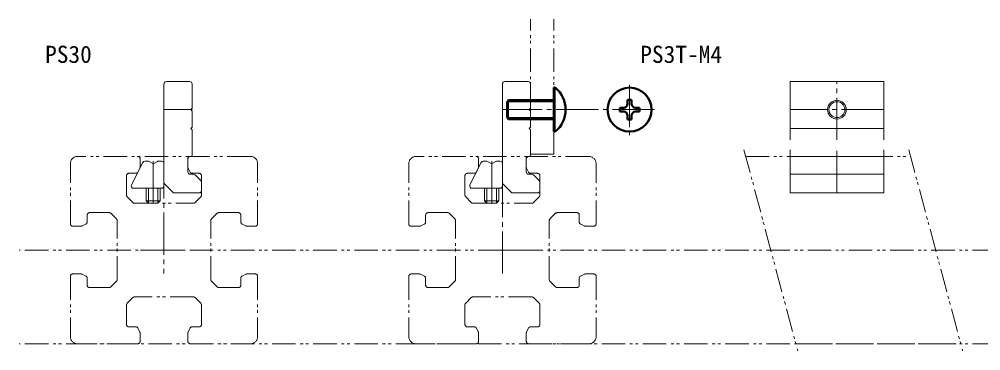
# Model space of a CAD drawing. Units: millimetres on the paper. Extents: x -621 to 258, y -422 to 49.
# Drawn here: x -605.4 to -400, y -265.8 to -194.9 of the extents above; entities that cross this region are included whole.
import ezdxf
from ezdxf.enums import TextEntityAlignment as Align

# ---------------------------------------------------------------- set-up
doc = ezdxf.new("R2010")
doc.units = ezdxf.units.MM
doc.linetypes.add('CHAIN2', pattern=[12, 9, -1, 1, -1])
doc.linetypes.add('DOUBLE_CHAIN1', pattern=[8.8, 5, -1, 0.6, -0.6, 0.6, -1])
for name, color, linetype, lineweight in [('0-0', 7, 'Continuous', 18), ('0-1', 4, 'DOUBLE_CHAIN1', 18), ('0-2', 1, 'Continuous', 40)]:
    doc.layers.add(name, color=color, linetype=linetype, lineweight=lineweight)
doc.styles.add('ＭＳ ゴシック', font='')
doc.styles.get('ＭＳ ゴシック').set_extended_font_data('MS Gothic')

msp = doc.modelspace()

# ---------------------------------------------------------------- linework, layer by layer
at = {"layer": '0-0'}
for p, q in [((-574.5, -208.747), (-574.5, -230.547)), ((-569, -208.247), (-574, -208.247)), ((-568.5, -213.947), (-568.5, -208.747)), ((-502.209, -208.747), (-502.209, -230.547)), ((-496.709, -208.247), (-501.709, -208.247)), ((-420.757, -208.247), (-440.757, -208.247)), ((-440.757, -208.247), (-440.757, -220.698)), ((-420.757, -220.698), (-420.757, -208.247)), ((-568.5, -223.947), (-568.5, -218.552)), ((-440.757, -218.247), (-420.757, -218.247)), ((-440.757, -222.806), (-440.757, -232.047)), ((-420.757, -232.047), (-420.757, -222.806)), ((-579.038, -225.524), (-581.438, -230.324)), ((-577.934, -225.247), (-578.591, -225.247)), ((-577.05, -225.68), (-577.684, -225.314)), ((-575.916, -225.314), (-576.55, -225.68)), ((-575, -225.247), (-575.666, -225.247)), ((-569.4, -227.547), (-569.4, -224.547)), ((-569.1, -224.247), (-568.8, -224.247)), ((-506.747, -225.524), (-509.147, -230.324)), ((-505.643, -225.247), (-506.3, -225.247)), ((-504.759, -225.68), (-505.393, -225.314)), ((-503.625, -225.314), (-504.259, -225.68)), ((-502.709, -225.247), (-503.375, -225.247)), ((-497.109, -227.547), (-497.109, -224.547)), ((-496.809, -224.247), (-496.509, -224.247)), ((-420.757, -224.247), (-440.757, -224.247)), ((-568.207, -228.047), (-568.9, -228.047)), ((-566.646, -229.401), (-567.854, -228.194)), ((-566.5, -231.547), (-566.5, -229.754)), ((-495.916, -228.047), (-496.609, -228.047)), ((-494.355, -229.401), (-495.562, -228.194)), ((-494.209, -231.547), (-494.209, -229.754)), ((-440.757, -228.047), (-420.757, -228.047)), ((-580.991, -231.047), (-575, -231.047)), ((-574.354, -230.194), (-572.646, -231.901)), ((-572.293, -232.047), (-567, -232.047)), ((-508.7, -231.047), (-502.709, -231.047)), ((-502.062, -230.194), (-500.355, -231.901)), ((-500.002, -232.047), (-494.709, -232.047)), ((-440.757, -232.047), (-420.757, -232.047))]:
    msp.add_line(p, q, dxfattribs=at)
for points in [[(-496.209, -223.947), (-496.209, -218.552), (-496.509, -218.252), (-496.209, -217.952), (-496.209, -214.547), (-496.509, -214.247), (-496.209, -213.947), (-496.209, -208.747)], [(-568.5, -218.552), (-568.8, -218.252), (-568.5, -217.952), (-568.5, -214.547), (-568.8, -214.247), (-568.5, -213.947)], [(-575.3, -231.047), (-575.3, -233.747), (-575.8, -234.247), (-577.8, -234.247), (-578.3, -233.747), (-578.3, -231.047)], [(-503.009, -231.047), (-503.009, -233.747), (-503.509, -234.247), (-505.509, -234.247), (-506.009, -233.747), (-506.009, -231.047)]]:
    msp.add_lwpolyline(points, dxfattribs=at)
msp.add_circle((-430.757, -214.247), 1.7, dxfattribs=at)
for centre, radius, start, end in [((-574, -208.747), 0.5, 90, 180), ((-569, -208.747), 0.5, 0, 90), ((-501.709, -208.747), 0.5, 90, 180), ((-496.709, -208.747), 0.5, 0, 90), ((-578.591, -225.747), 0.5, 90, 153.43494), ((-577.934, -225.747), 0.5, 60.00262, 90), ((-576.8, -225.247), 0.5, 240.00262, 300.00068), ((-575.666, -225.747), 0.5, 90, 120.00068), ((-575, -225.747), 0.5, 0, 90), ((-569.1, -224.547), 0.3, 90, 180), ((-568.8, -223.947), 0.3, 270, 0), ((-506.3, -225.747), 0.5, 90, 153.43494), ((-505.643, -225.747), 0.5, 60.00262, 90), ((-504.509, -225.247), 0.5, 240.00262, 300.00068), ((-503.375, -225.747), 0.5, 90, 120.00068), ((-502.709, -225.747), 0.5, 0, 90), ((-496.809, -224.547), 0.3, 90, 180), ((-496.509, -223.947), 0.3, 270, 0), ((-568.9, -227.547), 0.5, 180, 270), ((-496.609, -227.547), 0.5, 180, 270), ((-574, -229.84), 0.5, 180, 225), ((-568.207, -228.547), 0.5, 45, 90), ((-567, -229.754), 0.5, 0, 45), ((-501.709, -229.84), 0.5, 180, 225), ((-495.916, -228.547), 0.5, 45, 90), ((-494.709, -229.754), 0.5, 0, 45), ((-580.991, -230.547), 0.5, 153.43494, 270), ((-575, -230.547), 0.5, 270, 0), ((-572.293, -231.547), 0.5, 225, 270), ((-567, -231.547), 0.5, 270, 0), ((-508.7, -230.547), 0.5, 153.43494, 270), ((-502.709, -230.547), 0.5, 270, 0), ((-500.002, -231.547), 0.5, 225, 270), ((-494.709, -231.547), 0.5, 270, 0)]:
    msp.add_arc(centre, radius, start, end, dxfattribs=at)
at = {"layer": '0-1'}
for p, q in [((-496.209, -223.747), (-496.209, -194.929)), ((-491.209, -223.747), (-491.209, -194.929)), ((-496.209, -223.747), (-491.209, -223.747)), ((-450.623, -222.806), (-439.115, -265.754)), ((-415.431, -222.806), (-403.924, -265.754)), ((-594.5, -238.647), (-594.5, -225.747)), ((-556, -224.247), (-593, -224.247)), ((-579.6, -226.529), (-579.6, -224.747)), ((-569.4, -226.529), (-569.4, -224.747)), ((-554.5, -238.647), (-554.5, -225.747)), ((-522.209, -238.647), (-522.209, -225.747)), ((-483.709, -224.247), (-520.709, -224.247)), ((-507.309, -226.529), (-507.309, -224.747)), ((-497.109, -226.529), (-497.109, -224.747)), ((-482.209, -238.647), (-482.209, -225.747)), ((-450.237, -224.247), (-415.045, -224.247)), ((-582, -227.847), (-580.509, -227.847)), ((-579.653, -226.753), (-580.062, -227.571)), ((-569.347, -226.753), (-568.938, -227.571)), ((-567, -227.847), (-568.491, -227.847)), ((-509.709, -227.847), (-508.218, -227.847)), ((-507.362, -226.753), (-507.771, -227.571)), ((-497.056, -226.753), (-496.647, -227.571)), ((-494.709, -227.847), (-496.2, -227.847)), ((-582.5, -232.54), (-582.5, -228.347)), ((-566.5, -232.54), (-566.5, -228.347)), ((-510.209, -232.54), (-510.209, -228.347)), ((-494.209, -232.54), (-494.209, -228.347)), ((-582.354, -232.894), (-581.146, -234.101)), ((-567.854, -234.101), (-566.646, -232.894)), ((-510.062, -232.894), (-508.855, -234.101)), ((-495.562, -234.101), (-494.355, -232.894)), ((-580.793, -234.247), (-568.207, -234.247)), ((-508.502, -234.247), (-495.916, -234.247)), ((-590.9, -236.747), (-590.9, -238.238)), ((-586.207, -236.247), (-590.4, -236.247)), ((-585.854, -236.394), (-584.646, -237.601)), ((-584.5, -250.54), (-584.5, -237.954)), ((-564.5, -250.54), (-564.5, -237.954)), ((-563.146, -236.394), (-564.354, -237.601)), ((-562.793, -236.247), (-558.6, -236.247)), ((-558.1, -236.747), (-558.1, -238.238)), ((-518.609, -236.747), (-518.609, -238.238)), ((-513.916, -236.247), (-518.109, -236.247)), ((-513.562, -236.394), (-512.355, -237.601)), ((-512.209, -250.54), (-512.209, -237.954)), ((-492.209, -250.54), (-492.209, -237.954)), ((-490.855, -236.394), (-492.062, -237.601)), ((-490.502, -236.247), (-486.309, -236.247)), ((-485.809, -236.747), (-485.809, -238.238)), ((-592.218, -239.147), (-594, -239.147)), ((-591.994, -239.094), (-591.176, -238.685)), ((-557.006, -239.094), (-557.824, -238.685)), ((-556.782, -239.147), (-555, -239.147)), ((-519.927, -239.147), (-521.709, -239.147)), ((-519.703, -239.094), (-518.885, -238.685)), ((-484.714, -239.094), (-485.533, -238.685)), ((-484.491, -239.147), (-482.709, -239.147)), ((-229.602, -244.247), (-605.421, -244.247)), ((-594.5, -249.847), (-594.5, -262.747)), ((-592.218, -249.347), (-594, -249.347)), ((-591.994, -249.4), (-591.176, -249.809)), ((-590.9, -251.747), (-590.9, -250.256)), ((-558.1, -251.747), (-558.1, -250.256)), ((-557.006, -249.4), (-557.824, -249.809)), ((-556.782, -249.347), (-555, -249.347)), ((-554.5, -249.847), (-554.5, -262.747)), ((-522.209, -249.847), (-522.209, -262.747)), ((-519.927, -249.347), (-521.709, -249.347)), ((-519.703, -249.4), (-518.885, -249.809)), ((-518.609, -251.747), (-518.609, -250.256)), ((-485.809, -251.747), (-485.809, -250.256)), ((-484.714, -249.4), (-485.533, -249.809)), ((-484.491, -249.347), (-482.709, -249.347)), ((-482.209, -249.847), (-482.209, -262.747)), ((-586.207, -252.247), (-590.4, -252.247)), ((-584.646, -250.894), (-585.854, -252.101)), ((-564.354, -250.894), (-563.146, -252.101)), ((-562.793, -252.247), (-558.6, -252.247)), ((-513.916, -252.247), (-518.109, -252.247)), ((-512.355, -250.894), (-513.562, -252.101)), ((-492.062, -250.894), (-490.855, -252.101)), ((-490.502, -252.247), (-486.309, -252.247)), ((-581.146, -254.394), (-582.354, -255.601)), ((-568.207, -254.247), (-580.793, -254.247)), ((-566.646, -255.601), (-567.854, -254.394)), ((-508.855, -254.394), (-510.062, -255.601)), ((-495.916, -254.247), (-508.502, -254.247)), ((-494.355, -255.601), (-495.562, -254.394)), ((-582.5, -255.954), (-582.5, -260.147)), ((-566.5, -255.954), (-566.5, -260.147)), ((-510.209, -255.954), (-510.209, -260.147)), ((-494.209, -255.954), (-494.209, -260.147)), ((-582, -260.647), (-580.509, -260.647)), ((-567, -260.647), (-568.491, -260.647)), ((-509.709, -260.647), (-508.218, -260.647)), ((-494.709, -260.647), (-496.2, -260.647)), ((-579.653, -261.742), (-580.062, -260.924)), ((-579.6, -261.965), (-579.6, -263.747)), ((-569.4, -261.965), (-569.4, -263.747)), ((-569.347, -261.742), (-568.938, -260.924)), ((-507.362, -261.742), (-507.771, -260.924)), ((-507.309, -261.965), (-507.309, -263.747)), ((-497.109, -261.965), (-497.109, -263.747)), ((-497.056, -261.742), (-496.647, -260.924)), ((-229.602, -264.247), (-605.421, -264.247)), ((-229.602, -264.247), (-605.421, -264.247)), ((-580.1, -264.247), (-593, -264.247)), ((-568.9, -264.247), (-556, -264.247)), ((-507.809, -264.247), (-520.709, -264.247)), ((-496.609, -264.247), (-483.709, -264.247)), ((-439.519, -264.247), (-404.327, -264.247))]:
    msp.add_line(p, q, dxfattribs=at)
at = {"layer": '0-1', "linetype": 'CHAIN2'}
for p, q in [((-430.757, -220.698), (-430.757, -208.247)), ((-568.5, -214.247), (-574.5, -214.247)), ((-420.757, -214.247), (-440.757, -214.247)), ((-430.757, -232.047), (-430.757, -222.806)), ((-576.8, -234.247), (-576.8, -225.247)), ((-574.5, -224.247), (-574.5, -249.247)), ((-504.509, -234.247), (-504.509, -225.247)), ((-502.209, -249.247), (-502.209, -224.247)), ((-579.5, -244.247), (-569.5, -244.247)), ((-507.209, -244.247), (-497.209, -244.247))]:
    msp.add_line(p, q, dxfattribs=at)
at = {"layer": '0-1', "linetype": 'Continuous'}
for p, q in [((-577.8, -231.047), (-577.8, -234.247)), ((-575.8, -234.247), (-575.8, -231.047)), ((-505.509, -231.047), (-505.509, -234.247)), ((-503.509, -234.247), (-503.509, -231.047)), ((-578.3, -233.747), (-575.3, -233.747)), ((-506.009, -233.747), (-503.009, -233.747))]:
    msp.add_line(p, q, dxfattribs=at)
msp.add_circle((-430.757, -214.247), 2, dxfattribs=at)
at = {"layer": '0-1'}
for centre, radius, start, end in [((-593, -225.747), 1.5, 90, 180), ((-580.1, -224.747), 0.5, 0, 90), ((-568.9, -224.747), 0.5, 90, 180), ((-556, -225.747), 1.5, 0, 90), ((-520.709, -225.747), 1.5, 90, 180), ((-507.809, -224.747), 0.5, 0, 90), ((-496.609, -224.747), 0.5, 90, 180), ((-483.709, -225.747), 1.5, 0, 90), ((-582, -228.347), 0.5, 90, 180), ((-580.509, -227.347), 0.5, 270, 333.43494), ((-580.1, -226.529), 0.5, 333.43494, 0), ((-568.9, -226.529), 0.5, 180, 206.56505), ((-568.491, -227.347), 0.5, 206.56505, 270), ((-567, -228.347), 0.5, 0, 90), ((-509.709, -228.347), 0.5, 90, 180), ((-508.218, -227.347), 0.5, 270, 333.43494), ((-507.809, -226.529), 0.5, 333.43494, 0), ((-496.609, -226.529), 0.5, 180, 206.56505), ((-496.2, -227.347), 0.5, 206.56505, 270), ((-494.709, -228.347), 0.5, 0, 90), ((-582, -232.54), 0.5, 180, 225), ((-580.793, -233.747), 0.5, 225, 270), ((-568.207, -233.747), 0.5, 270, 315), ((-567, -232.54), 0.5, 315, 0), ((-509.709, -232.54), 0.5, 180, 225), ((-508.502, -233.747), 0.5, 225, 270), ((-495.916, -233.747), 0.5, 270, 315), ((-494.709, -232.54), 0.5, 315, 0), ((-591.4, -238.238), 0.5, 296.56505, 0), ((-590.4, -236.747), 0.5, 90, 180), ((-586.207, -236.747), 0.5, 45, 90), ((-585, -237.954), 0.5, 0, 45), ((-564, -237.954), 0.5, 135, 180), ((-562.793, -236.747), 0.5, 90, 135), ((-558.6, -236.747), 0.5, 0, 90), ((-557.6, -238.238), 0.5, 180, 243.43494), ((-519.109, -238.238), 0.5, 296.56505, 0), ((-518.109, -236.747), 0.5, 90, 180), ((-513.916, -236.747), 0.5, 45, 90), ((-512.709, -237.954), 0.5, 0, 45), ((-491.709, -237.954), 0.5, 135, 180), ((-490.502, -236.747), 0.5, 90, 135), ((-486.309, -236.747), 0.5, 0, 90), ((-485.309, -238.238), 0.5, 180, 243.43494), ((-594, -238.647), 0.5, 180, 270), ((-592.218, -238.647), 0.5, 270, 296.56505), ((-556.782, -238.647), 0.5, 243.43494, 270), ((-555, -238.647), 0.5, 270, 0), ((-521.709, -238.647), 0.5, 180, 270), ((-519.927, -238.647), 0.5, 270, 296.56505), ((-484.491, -238.647), 0.5, 243.43494, 270), ((-482.709, -238.647), 0.5, 270, 0), ((-594, -249.847), 0.5, 90, 180), ((-592.218, -249.847), 0.5, 63.43494, 90), ((-591.4, -250.256), 0.5, 0, 63.43494), ((-585, -250.54), 0.5, 315, 0), ((-564, -250.54), 0.5, 180, 224.99998), ((-557.6, -250.256), 0.5, 116.56505, 180), ((-556.782, -249.847), 0.5, 90, 116.56505), ((-555, -249.847), 0.5, 0, 90), ((-521.709, -249.847), 0.5, 90, 180), ((-519.927, -249.847), 0.5, 63.43494, 90), ((-519.109, -250.256), 0.5, 0, 63.43494), ((-512.709, -250.54), 0.5, 315, 0), ((-491.709, -250.54), 0.5, 180, 224.99998), ((-485.309, -250.256), 0.5, 116.56505, 180), ((-484.491, -249.847), 0.5, 90, 116.56505), ((-482.709, -249.847), 0.5, 0, 90), ((-590.4, -251.747), 0.5, 180, 270), ((-586.207, -251.747), 0.5, 270, 315), ((-562.793, -251.747), 0.5, 225, 270), ((-558.6, -251.747), 0.5, 270, 0), ((-518.109, -251.747), 0.5, 180, 270), ((-513.916, -251.747), 0.5, 270, 315), ((-490.502, -251.747), 0.5, 225, 270), ((-486.309, -251.747), 0.5, 270, 0), ((-580.793, -254.747), 0.5, 90, 135), ((-568.207, -254.747), 0.5, 45, 90), ((-508.502, -254.747), 0.5, 90, 135), ((-495.916, -254.747), 0.5, 45, 90), ((-582, -255.954), 0.5, 135, 180), ((-567, -255.954), 0.5, 0, 45), ((-509.709, -255.954), 0.5, 135, 180), ((-494.709, -255.954), 0.5, 0, 45), ((-582, -260.147), 0.5, 180, 270), ((-580.509, -261.147), 0.5, 26.56505, 90), ((-568.491, -261.147), 0.5, 90, 153.43494), ((-567, -260.147), 0.5, 270, 0), ((-509.709, -260.147), 0.5, 180, 270), ((-508.218, -261.147), 0.5, 26.56505, 90), ((-496.2, -261.147), 0.5, 90, 153.43494), ((-494.709, -260.147), 0.5, 270, 0), ((-593, -262.747), 1.5, 180, 270), ((-580.1, -261.965), 0.5, 359.99998, 26.56505), ((-568.9, -261.965), 0.5, 153.43494, 180), ((-556, -262.747), 1.5, 270, 0), ((-520.709, -262.747), 1.5, 180, 270), ((-507.809, -261.965), 0.5, 359.99998, 26.56505), ((-496.609, -261.965), 0.5, 153.43494, 180), ((-483.709, -262.747), 1.5, 270, 0), ((-580.1, -263.747), 0.5, 270, 359.99998), ((-568.9, -263.747), 0.5, 180, 270), ((-507.809, -263.747), 0.5, 270, 359.99998), ((-496.609, -263.747), 0.5, 180, 270)]:
    msp.add_arc(centre, radius, start, end, dxfattribs=at)
at = {"layer": '0-2', "color": 4, "linetype": 'CHAIN2', "lineweight": 18}
for p, q in [((-475.053, -208.961), (-475.053, -219.671)), ((-469.698, -214.247), (-502.209, -214.247))]:
    msp.add_line(p, q, dxfattribs=at)
at = {"layer": '0-2', "color": 2, "lineweight": 50}
for p, q in [((-490.92, -209.547), (-491.209, -209.547)), ((-491.209, -209.547), (-491.209, -218.947)), ((-501.209, -212.547), (-500.909, -212.247)), ((-501.209, -212.547), (-501.209, -215.947)), ((-491.209, -212.247), (-500.909, -212.247)), ((-475.473, -212.147), (-474.633, -212.147)), ((-475.473, -212.987), (-475.473, -212.147)), ((-474.633, -212.987), (-474.633, -212.147)), ((-477.153, -214.667), (-477.153, -213.827)), ((-476.313, -213.827), (-477.153, -213.827)), ((-476.313, -214.667), (-477.153, -214.667)), ((-475.473, -215.507), (-475.473, -216.347)), ((-474.633, -215.507), (-474.633, -216.347)), ((-473.793, -213.827), (-472.953, -213.827)), ((-473.793, -214.667), (-472.953, -214.667)), ((-472.953, -214.667), (-472.953, -213.827)), ((-501.209, -215.947), (-500.909, -216.247)), ((-491.209, -216.247), (-500.909, -216.247)), ((-475.473, -216.347), (-474.633, -216.347)), ((-490.92, -218.947), (-491.209, -218.947))]:
    msp.add_line(p, q, dxfattribs=at)
at = {"layer": '0-2', "color": 4, "lineweight": 18}
for p, q in [((-490.92, -209.547), (-490.92, -218.947)), ((-491.209, -212.547), (-501.209, -212.547)), ((-500.909, -212.247), (-500.909, -216.247)), ((-491.209, -215.947), (-501.209, -215.947))]:
    msp.add_line(p, q, dxfattribs=at)
at = {"layer": '0-2', "color": 2, "lineweight": 50}
msp.add_circle((-475.053, -214.247), 4.7, dxfattribs=at)
for centre, radius, start, end in [((-494.809, -214.247), 6.1, 309.60191, 50.39807), ((-476.313, -212.987), 0.84, 270, 0), ((-473.793, -212.987), 0.84, 180, 270), ((-476.313, -215.507), 0.84, 0, 90), ((-473.793, -215.507), 0.84, 90, 180)]:
    msp.add_arc(centre, radius, start, end, dxfattribs=at)

# ---------------------------------------------------------------- texts
at = {"layer": '0-0', "style": 'ＭＳ ゴシック'}
for s, p in [('PS30', (-599.897, -205.357)), ('PS3T', (-472.771, -205.357)), ('-M4', (-462.771, -205.357))]:
    msp.add_text(s, height=3.666, dxfattribs=at).set_placement(p, align=Align.BOTTOM_LEFT)

doc.saveas('drawing.dxf')
